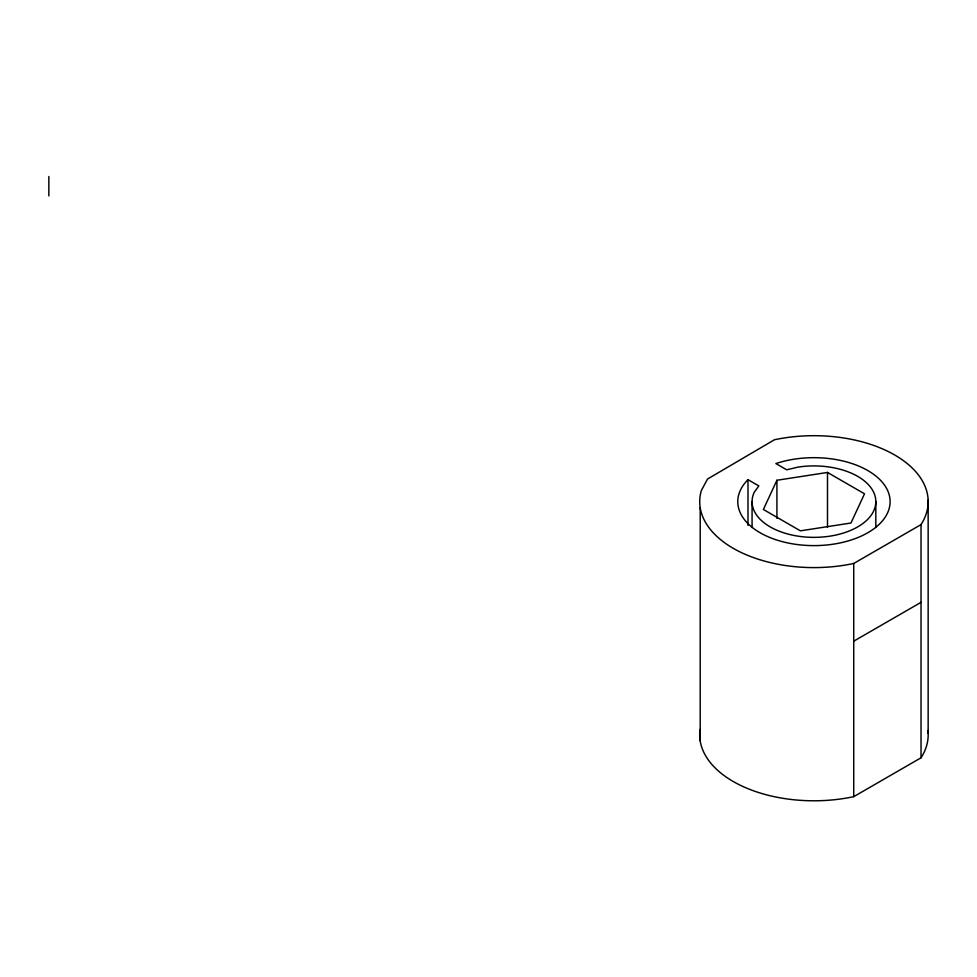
<?xml version="1.0" encoding="UTF-8"?>
<svg xmlns="http://www.w3.org/2000/svg" width="977" height="977" viewBox="0 0 977 977"><rect width="100%" height="100%" fill="white"/><g stroke="black" fill="none" stroke-linecap="round" stroke-linejoin="round"><path stroke-width="1.47" d="M776.923 480.269L763.379 509.469L800.395 530.841L850.967 523.013L864.523 493.812L827.495 472.441L776.923 480.269L776.923 518.372M853.727 563.473L921.03 524.6A114.236 65.96 0 0 0 894.822 455.062A114.236 65.96 0 0 0 774.431 439.76L707.507 479.048L701.352 490.515A114.236 65.96 0 0 0 741.018 552.408A114.236 65.96 0 0 0 853.727 563.473L853.727 796.658A114.236 65.96 0 0 1 700.094 729.392M853.727 641.193L921.03 602.333M853.727 796.658L921.03 757.786A114.236 65.96 0 0 0 927.93 730.454M747.991 479.658L758.824 485.911L754.183 492.396A61.881 35.722 0 0 0 808.553 537.228A61.881 35.722 0 0 0 875.587 498.526A61.881 35.722 0 0 0 797.928 467.128L786.705 469.815L775.872 463.562A76.157 43.965 0 0 1 888.948 494.008A76.157 43.965 0 0 1 800.725 544.946A76.157 43.965 0 0 1 747.991 479.658L747.991 525.382M928.15 500.041L928.15 733.226M921.03 524.6L921.03 757.786M875.819 501.641L875.819 527.556M827.495 472.441L827.495 527.311M752.07 501.641L752.07 527.556M700.204 507.735L700.204 740.92M48.85 176.507L48.85 195.937"/></g></svg>
